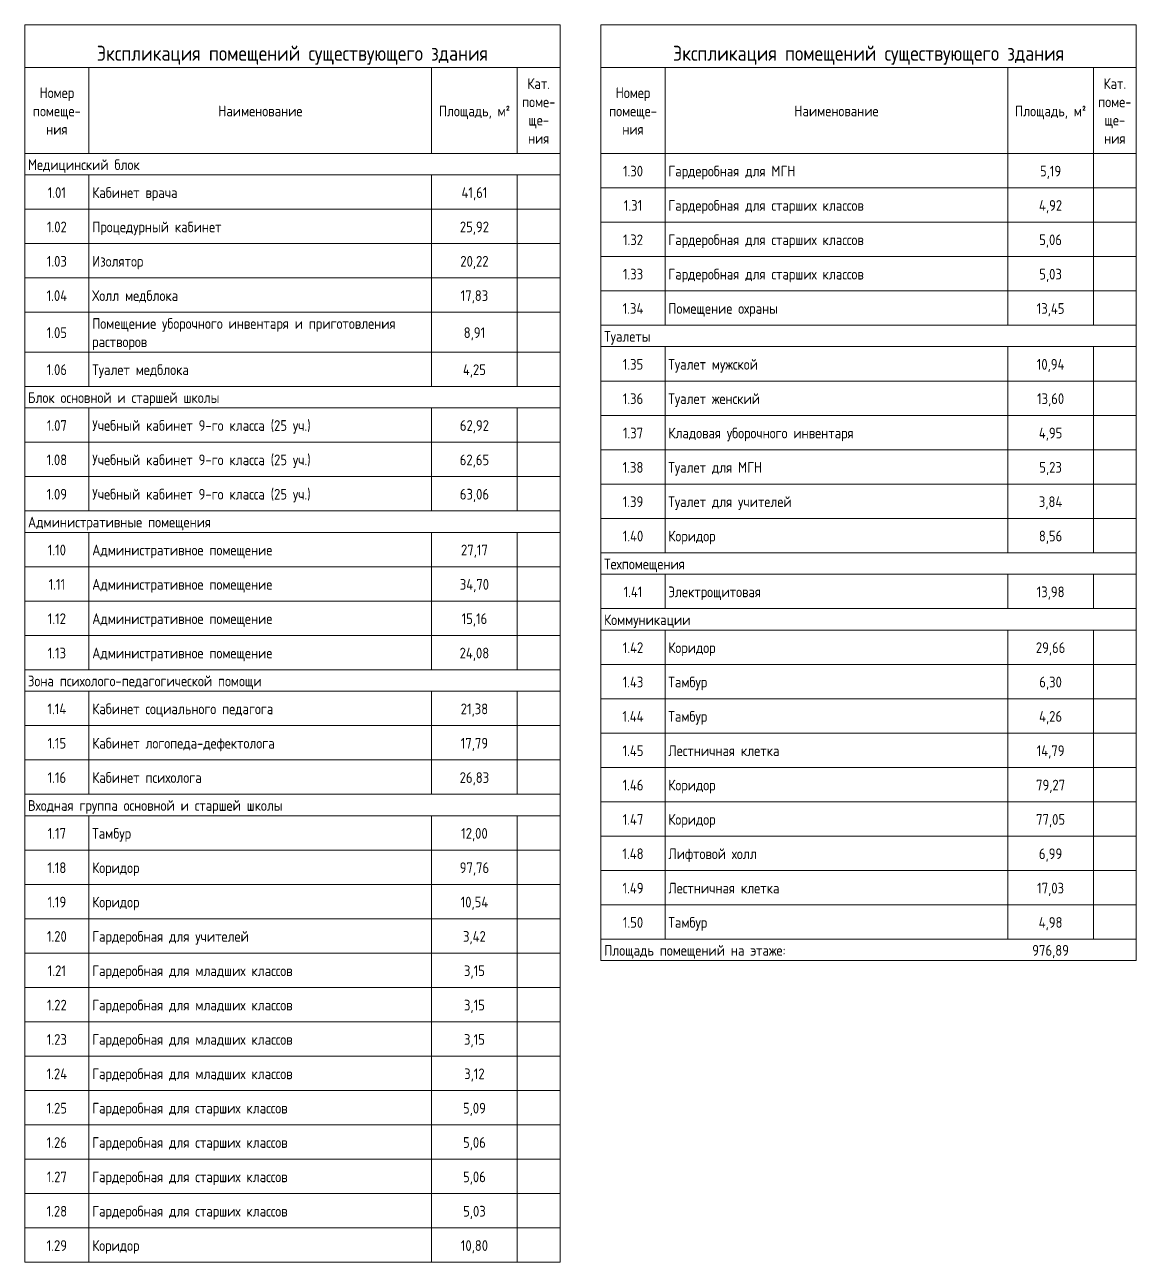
# Model space of a CAD drawing. Header units: millimetres. Extents: x -500089 to 1469082, y -290736 to 166440.
# Drawn here: x 1443129 to 1469082, y -63737 to -34847 of the extents above; entities that cross this region are included whole.
import ezdxf

# ---------------------------------------------------------------- set-up
doc = ezdxf.new("R2010")
doc.units = ezdxf.units.MM
doc.layers.add('Графика', color=7, linetype='Continuous', lineweight=0)
doc.layers.add('Линии', color=7, linetype='Continuous', lineweight=0)
doc.styles.add('GOST Common_7', font='', dxfattribs={"width": 0.9, "height": 3.5})
doc.styles.add('GOST Common_8', font='', dxfattribs={"width": 0.9, "height": 2.5})
doc.styles.get('GOST Common_7').set_extended_font_data('GOST Common')
doc.styles.get('GOST Common_8').set_extended_font_data('GOST Common')

msp = doc.modelspace()

# ---------------------------------------------------------------- linework, layer by layer
at = {"layer": 'Линии'}
for p, q in [((1443128.798, -34847.349), (1443128.798, -35847.349)), ((1455629.202, -34847.349), (1443128.798, -34847.349)), ((1455629.202, -35847.349), (1455629.202, -34847.349)), ((1456581.702, -34847.349), (1456581.702, -35847.349)), ((1469082.105, -34847.349), (1456581.702, -34847.349)), ((1469082.105, -35847.349), (1469082.105, -34847.349)), ((1443128.798, -35847.349), (1443128.798, -63736.542)), ((1443128.798, -35847.349), (1455629.202, -35847.349)), ((1444628.798, -35847.349), (1444628.798, -37851.95)), ((1452628.798, -35847.349), (1452628.798, -37851.95)), ((1454628.798, -35847.349), (1454628.798, -37851.95)), ((1455628.798, -35847.349), (1455628.798, -37851.95)), ((1455629.202, -35847.349), (1455629.202, -63736.542)), ((1456581.702, -35847.349), (1456581.702, -56695.206)), ((1456581.702, -35847.349), (1469082.105, -35847.349)), ((1458081.702, -35847.349), (1458081.702, -37851.95)), ((1466081.702, -35847.349), (1466081.702, -37851.95)), ((1468081.702, -35847.349), (1468081.702, -37851.95)), ((1469081.702, -35847.349), (1469081.702, -37851.95)), ((1469082.105, -35847.349), (1469082.105, -56695.206)), ((1444628.798, -37851.95), (1443128.798, -37851.95)), ((1452628.798, -37851.95), (1444628.798, -37851.95)), ((1454628.798, -37851.95), (1452628.798, -37851.95)), ((1455628.798, -37851.95), (1454628.798, -37851.95)), ((1458081.702, -37851.95), (1456581.702, -37851.95)), ((1466081.702, -37851.95), (1458081.702, -37851.95)), ((1458081.702, -37851.95), (1458081.702, -38653.791)), ((1468081.702, -37851.95), (1466081.702, -37851.95)), ((1466081.702, -37851.95), (1466081.702, -38653.791)), ((1469081.702, -37851.95), (1468081.702, -37851.95)), ((1468081.702, -37851.95), (1468081.702, -38653.791)), ((1469081.702, -37851.95), (1469081.702, -38653.791)), ((1444628.798, -38353.101), (1443128.798, -38353.101)), ((1452628.798, -38353.101), (1444628.798, -38353.101)), ((1444628.798, -38353.101), (1444628.798, -39154.941)), ((1454628.798, -38353.101), (1452628.798, -38353.101)), ((1452628.798, -38353.101), (1452628.798, -39154.941)), ((1455628.798, -38353.101), (1454628.798, -38353.101)), ((1454628.798, -38353.101), (1454628.798, -39154.941)), ((1455628.798, -38353.101), (1455628.798, -39154.941)), ((1458081.702, -38653.791), (1456581.702, -38653.791)), ((1466081.702, -38653.791), (1458081.702, -38653.791)), ((1458081.702, -38653.791), (1458081.702, -39455.632)), ((1468081.702, -38653.791), (1466081.702, -38653.791)), ((1466081.702, -38653.791), (1466081.702, -39455.632)), ((1469081.702, -38653.791), (1468081.702, -38653.791)), ((1468081.702, -38653.791), (1468081.702, -39455.632)), ((1469081.702, -38653.791), (1469081.702, -39455.632)), ((1444628.798, -39154.941), (1443128.798, -39154.941)), ((1452628.798, -39154.941), (1444628.798, -39154.941)), ((1444628.798, -39154.941), (1444628.798, -39956.782)), ((1454628.798, -39154.941), (1452628.798, -39154.941)), ((1452628.798, -39154.941), (1452628.798, -39956.782)), ((1455628.798, -39154.941), (1454628.798, -39154.941)), ((1454628.798, -39154.941), (1454628.798, -39956.782)), ((1455628.798, -39154.941), (1455628.798, -39956.782)), ((1458081.702, -39455.632), (1456581.702, -39455.632)), ((1466081.702, -39455.632), (1458081.702, -39455.632)), ((1458081.702, -39455.632), (1458081.702, -40257.472)), ((1468081.702, -39455.632), (1466081.702, -39455.632)), ((1466081.702, -39455.632), (1466081.702, -40257.472)), ((1469081.702, -39455.632), (1468081.702, -39455.632)), ((1468081.702, -39455.632), (1468081.702, -40257.472)), ((1469081.702, -39455.632), (1469081.702, -40257.472)), ((1444628.798, -39956.782), (1443128.798, -39956.782)), ((1452628.798, -39956.782), (1444628.798, -39956.782)), ((1444628.798, -39956.782), (1444628.798, -40758.623)), ((1454628.798, -39956.782), (1452628.798, -39956.782)), ((1452628.798, -39956.782), (1452628.798, -40758.623)), ((1455628.798, -39956.782), (1454628.798, -39956.782)), ((1454628.798, -39956.782), (1454628.798, -40758.623)), ((1455628.798, -39956.782), (1455628.798, -40758.623)), ((1458081.702, -40257.472), (1456581.702, -40257.472)), ((1466081.702, -40257.472), (1458081.702, -40257.472)), ((1458081.702, -40257.472), (1458081.702, -41059.313)), ((1468081.702, -40257.472), (1466081.702, -40257.472)), ((1466081.702, -40257.472), (1466081.702, -41059.313)), ((1469081.702, -40257.472), (1468081.702, -40257.472)), ((1468081.702, -40257.472), (1468081.702, -41059.313)), ((1469081.702, -40257.472), (1469081.702, -41059.313)), ((1444628.798, -40758.623), (1443128.798, -40758.623)), ((1452628.798, -40758.623), (1444628.798, -40758.623)), ((1444628.798, -40758.623), (1444628.798, -41560.463)), ((1454628.798, -40758.623), (1452628.798, -40758.623)), ((1452628.798, -40758.623), (1452628.798, -41560.463)), ((1455628.798, -40758.623), (1454628.798, -40758.623)), ((1454628.798, -40758.623), (1454628.798, -41560.463)), ((1455628.798, -40758.623), (1455628.798, -41560.463)), ((1458081.702, -41059.313), (1456581.702, -41059.313)), ((1466081.702, -41059.313), (1458081.702, -41059.313)), ((1458081.702, -41059.313), (1458081.702, -41861.154)), ((1468081.702, -41059.313), (1466081.702, -41059.313)), ((1466081.702, -41059.313), (1466081.702, -41861.154)), ((1469081.702, -41059.313), (1468081.702, -41059.313)), ((1468081.702, -41059.313), (1468081.702, -41861.154)), ((1469081.702, -41059.313), (1469081.702, -41861.154)), ((1444628.798, -41560.463), (1443128.798, -41560.463)), ((1452628.798, -41560.463), (1444628.798, -41560.463)), ((1444628.798, -41560.463), (1444628.798, -42487.764)), ((1454628.798, -41560.463), (1452628.798, -41560.463)), ((1452628.798, -41560.463), (1452628.798, -42487.764)), ((1455628.798, -41560.463), (1454628.798, -41560.463)), ((1454628.798, -41560.463), (1454628.798, -42487.764)), ((1455628.798, -41560.463), (1455628.798, -42487.764)), ((1458081.702, -41861.154), (1456581.702, -41861.154)), ((1466081.702, -41861.154), (1458081.702, -41861.154)), ((1468081.702, -41861.154), (1466081.702, -41861.154)), ((1469081.702, -41861.154), (1468081.702, -41861.154)), ((1469082.105, -41861.154), (1469081.702, -41861.154)), ((1458081.702, -42362.304), (1456581.702, -42362.304)), ((1466081.702, -42362.304), (1458081.702, -42362.304)), ((1458081.702, -42362.304), (1458081.702, -43164.145)), ((1468081.702, -42362.304), (1466081.702, -42362.304)), ((1466081.702, -42362.304), (1466081.702, -43164.145)), ((1469081.702, -42362.304), (1468081.702, -42362.304)), ((1468081.702, -42362.304), (1468081.702, -43164.145)), ((1469081.702, -42362.304), (1469081.702, -43164.145)), ((1444628.798, -42487.764), (1443128.798, -42487.764)), ((1452628.798, -42487.764), (1444628.798, -42487.764)), ((1444628.798, -42487.764), (1444628.798, -43289.605)), ((1454628.798, -42487.764), (1452628.798, -42487.764)), ((1452628.798, -42487.764), (1452628.798, -43289.605)), ((1455628.798, -42487.764), (1454628.798, -42487.764)), ((1454628.798, -42487.764), (1454628.798, -43289.605)), ((1455628.798, -42487.764), (1455628.798, -43289.605)), ((1444628.798, -43289.605), (1443128.798, -43289.605)), ((1452628.798, -43289.605), (1444628.798, -43289.605)), ((1454628.798, -43289.605), (1452628.798, -43289.605)), ((1455628.798, -43289.605), (1454628.798, -43289.605)), ((1455629.202, -43289.605), (1455628.798, -43289.605)), ((1458081.702, -43164.145), (1456581.702, -43164.145)), ((1466081.702, -43164.145), (1458081.702, -43164.145)), ((1458081.702, -43164.145), (1458081.702, -43965.985)), ((1468081.702, -43164.145), (1466081.702, -43164.145)), ((1466081.702, -43164.145), (1466081.702, -43965.985)), ((1469081.702, -43164.145), (1468081.702, -43164.145)), ((1468081.702, -43164.145), (1468081.702, -43965.985)), ((1469081.702, -43164.145), (1469081.702, -43965.985)), ((1444628.798, -43790.755), (1443128.798, -43790.755)), ((1452628.798, -43790.755), (1444628.798, -43790.755)), ((1444628.798, -43790.755), (1444628.798, -44592.596)), ((1454628.798, -43790.755), (1452628.798, -43790.755)), ((1452628.798, -43790.755), (1452628.798, -44592.596)), ((1455628.798, -43790.755), (1454628.798, -43790.755)), ((1454628.798, -43790.755), (1454628.798, -44592.596)), ((1455628.798, -43790.755), (1455628.798, -44592.596)), ((1458081.702, -43965.985), (1456581.702, -43965.985)), ((1466081.702, -43965.985), (1458081.702, -43965.985)), ((1458081.702, -43965.985), (1458081.702, -44767.826)), ((1468081.702, -43965.985), (1466081.702, -43965.985)), ((1466081.702, -43965.985), (1466081.702, -44767.826)), ((1469081.702, -43965.985), (1468081.702, -43965.985)), ((1468081.702, -43965.985), (1468081.702, -44767.826)), ((1469081.702, -43965.985), (1469081.702, -44767.826)), ((1444628.798, -44592.596), (1443128.798, -44592.596)), ((1452628.798, -44592.596), (1444628.798, -44592.596)), ((1444628.798, -44592.596), (1444628.798, -45394.437)), ((1454628.798, -44592.596), (1452628.798, -44592.596)), ((1452628.798, -44592.596), (1452628.798, -45394.437)), ((1455628.798, -44592.596), (1454628.798, -44592.596)), ((1454628.798, -44592.596), (1454628.798, -45394.437)), ((1455628.798, -44592.596), (1455628.798, -45394.437)), ((1458081.702, -44767.826), (1456581.702, -44767.826)), ((1466081.702, -44767.826), (1458081.702, -44767.826)), ((1458081.702, -44767.826), (1458081.702, -45569.667)), ((1468081.702, -44767.826), (1466081.702, -44767.826)), ((1466081.702, -44767.826), (1466081.702, -45569.667)), ((1469081.702, -44767.826), (1468081.702, -44767.826)), ((1468081.702, -44767.826), (1468081.702, -45569.667)), ((1469081.702, -44767.826), (1469081.702, -45569.667)), ((1444628.798, -45394.437), (1443128.798, -45394.437)), ((1452628.798, -45394.437), (1444628.798, -45394.437)), ((1444628.798, -45394.437), (1444628.798, -46196.277)), ((1454628.798, -45394.437), (1452628.798, -45394.437)), ((1452628.798, -45394.437), (1452628.798, -46196.277)), ((1455628.798, -45394.437), (1454628.798, -45394.437)), ((1454628.798, -45394.437), (1454628.798, -46196.277)), ((1455628.798, -45394.437), (1455628.798, -46196.277)), ((1458081.702, -45569.667), (1456581.702, -45569.667)), ((1466081.702, -45569.667), (1458081.702, -45569.667)), ((1458081.702, -45569.667), (1458081.702, -46371.507)), ((1468081.702, -45569.667), (1466081.702, -45569.667)), ((1466081.702, -45569.667), (1466081.702, -46371.507)), ((1469081.702, -45569.667), (1468081.702, -45569.667)), ((1468081.702, -45569.667), (1468081.702, -46371.507)), ((1469081.702, -45569.667), (1469081.702, -46371.507)), ((1444628.798, -46196.277), (1443128.798, -46196.277)), ((1452628.798, -46196.277), (1444628.798, -46196.277)), ((1454628.798, -46196.277), (1452628.798, -46196.277)), ((1455628.798, -46196.277), (1454628.798, -46196.277)), ((1455629.202, -46196.277), (1455628.798, -46196.277)), ((1458081.702, -46371.507), (1456581.702, -46371.507)), ((1466081.702, -46371.507), (1458081.702, -46371.507)), ((1458081.702, -46371.507), (1458081.702, -47173.348)), ((1468081.702, -46371.507), (1466081.702, -46371.507)), ((1466081.702, -46371.507), (1466081.702, -47173.348)), ((1469081.702, -46371.507), (1468081.702, -46371.507)), ((1468081.702, -46371.507), (1468081.702, -47173.348)), ((1469081.702, -46371.507), (1469081.702, -47173.348)), ((1444628.798, -46697.428), (1443128.798, -46697.428)), ((1452628.798, -46697.428), (1444628.798, -46697.428)), ((1444628.798, -46697.428), (1444628.798, -47499.268)), ((1454628.798, -46697.428), (1452628.798, -46697.428)), ((1452628.798, -46697.428), (1452628.798, -47499.268)), ((1455628.798, -46697.428), (1454628.798, -46697.428)), ((1454628.798, -46697.428), (1454628.798, -47499.268)), ((1455628.798, -46697.428), (1455628.798, -47499.268)), ((1458081.702, -47173.348), (1456581.702, -47173.348)), ((1466081.702, -47173.348), (1458081.702, -47173.348)), ((1468081.702, -47173.348), (1466081.702, -47173.348)), ((1469081.702, -47173.348), (1468081.702, -47173.348)), ((1469082.105, -47173.348), (1469081.702, -47173.348)), ((1444628.798, -47499.268), (1443128.798, -47499.268)), ((1452628.798, -47499.268), (1444628.798, -47499.268)), ((1444628.798, -47499.268), (1444628.798, -48301.109)), ((1454628.798, -47499.268), (1452628.798, -47499.268)), ((1452628.798, -47499.268), (1452628.798, -48301.109)), ((1455628.798, -47499.268), (1454628.798, -47499.268)), ((1454628.798, -47499.268), (1454628.798, -48301.109)), ((1455628.798, -47499.268), (1455628.798, -48301.109)), ((1458081.702, -47674.499), (1456581.702, -47674.499)), ((1466081.702, -47674.499), (1458081.702, -47674.499)), ((1458081.702, -47674.499), (1458081.702, -48476.339)), ((1468081.702, -47674.499), (1466081.702, -47674.499)), ((1466081.702, -47674.499), (1466081.702, -48476.339)), ((1469081.702, -47674.499), (1468081.702, -47674.499)), ((1468081.702, -47674.499), (1468081.702, -48476.339)), ((1469081.702, -47674.499), (1469081.702, -48476.339)), ((1444628.798, -48301.109), (1443128.798, -48301.109)), ((1452628.798, -48301.109), (1444628.798, -48301.109)), ((1444628.798, -48301.109), (1444628.798, -49102.95)), ((1454628.798, -48301.109), (1452628.798, -48301.109)), ((1452628.798, -48301.109), (1452628.798, -49102.95)), ((1455628.798, -48301.109), (1454628.798, -48301.109)), ((1454628.798, -48301.109), (1454628.798, -49102.95)), ((1455628.798, -48301.109), (1455628.798, -49102.95)), ((1458081.702, -48476.339), (1456581.702, -48476.339)), ((1466081.702, -48476.339), (1458081.702, -48476.339)), ((1468081.702, -48476.339), (1466081.702, -48476.339)), ((1469081.702, -48476.339), (1468081.702, -48476.339)), ((1469082.105, -48476.339), (1469081.702, -48476.339)), ((1444628.798, -49102.95), (1443128.798, -49102.95)), ((1452628.798, -49102.95), (1444628.798, -49102.95)), ((1444628.798, -49102.95), (1444628.798, -49904.79)), ((1454628.798, -49102.95), (1452628.798, -49102.95)), ((1452628.798, -49102.95), (1452628.798, -49904.79)), ((1455628.798, -49102.95), (1454628.798, -49102.95)), ((1454628.798, -49102.95), (1454628.798, -49904.79)), ((1455628.798, -49102.95), (1455628.798, -49904.79)), ((1458081.702, -48977.49), (1456581.702, -48977.49)), ((1466081.702, -48977.49), (1458081.702, -48977.49)), ((1458081.702, -48977.49), (1458081.702, -49779.33)), ((1468081.702, -48977.49), (1466081.702, -48977.49)), ((1466081.702, -48977.49), (1466081.702, -49779.33)), ((1469081.702, -48977.49), (1468081.702, -48977.49)), ((1468081.702, -48977.49), (1468081.702, -49779.33)), ((1469081.702, -48977.49), (1469081.702, -49779.33)), ((1444628.798, -49904.79), (1443128.798, -49904.79)), ((1452628.798, -49904.79), (1444628.798, -49904.79)), ((1454628.798, -49904.79), (1452628.798, -49904.79)), ((1455628.798, -49904.79), (1454628.798, -49904.79)), ((1455629.202, -49904.79), (1455628.798, -49904.79)), ((1458081.702, -49779.33), (1456581.702, -49779.33)), ((1466081.702, -49779.33), (1458081.702, -49779.33)), ((1458081.702, -49779.33), (1458081.702, -50581.171)), ((1468081.702, -49779.33), (1466081.702, -49779.33)), ((1466081.702, -49779.33), (1466081.702, -50581.171)), ((1469081.702, -49779.33), (1468081.702, -49779.33)), ((1468081.702, -49779.33), (1468081.702, -50581.171)), ((1469081.702, -49779.33), (1469081.702, -50581.171)), ((1444628.798, -50405.941), (1443128.798, -50405.941)), ((1452628.798, -50405.941), (1444628.798, -50405.941)), ((1444628.798, -50405.941), (1444628.798, -51207.782)), ((1454628.798, -50405.941), (1452628.798, -50405.941)), ((1452628.798, -50405.941), (1452628.798, -51207.782)), ((1455628.798, -50405.941), (1454628.798, -50405.941)), ((1454628.798, -50405.941), (1454628.798, -51207.782)), ((1455628.798, -50405.941), (1455628.798, -51207.782)), ((1458081.702, -50581.171), (1456581.702, -50581.171)), ((1466081.702, -50581.171), (1458081.702, -50581.171)), ((1458081.702, -50581.171), (1458081.702, -51383.012)), ((1468081.702, -50581.171), (1466081.702, -50581.171)), ((1466081.702, -50581.171), (1466081.702, -51383.012)), ((1469081.702, -50581.171), (1468081.702, -50581.171)), ((1468081.702, -50581.171), (1468081.702, -51383.012)), ((1469081.702, -50581.171), (1469081.702, -51383.012)), ((1444628.798, -51207.782), (1443128.798, -51207.782)), ((1452628.798, -51207.782), (1444628.798, -51207.782)), ((1444628.798, -51207.782), (1444628.798, -52009.622)), ((1454628.798, -51207.782), (1452628.798, -51207.782)), ((1452628.798, -51207.782), (1452628.798, -52009.622)), ((1455628.798, -51207.782), (1454628.798, -51207.782)), ((1454628.798, -51207.782), (1454628.798, -52009.622)), ((1455628.798, -51207.782), (1455628.798, -52009.622)), ((1458081.702, -51383.012), (1456581.702, -51383.012)), ((1466081.702, -51383.012), (1458081.702, -51383.012)), ((1458081.702, -51383.012), (1458081.702, -52184.852)), ((1468081.702, -51383.012), (1466081.702, -51383.012)), ((1466081.702, -51383.012), (1466081.702, -52184.852)), ((1469081.702, -51383.012), (1468081.702, -51383.012)), ((1468081.702, -51383.012), (1468081.702, -52184.852)), ((1469081.702, -51383.012), (1469081.702, -52184.852)), ((1444628.798, -52009.622), (1443128.798, -52009.622)), ((1452628.798, -52009.622), (1444628.798, -52009.622)), ((1444628.798, -52009.622), (1444628.798, -52811.463)), ((1454628.798, -52009.622), (1452628.798, -52009.622)), ((1452628.798, -52009.622), (1452628.798, -52811.463)), ((1455628.798, -52009.622), (1454628.798, -52009.622)), ((1454628.798, -52009.622), (1454628.798, -52811.463)), ((1455628.798, -52009.622), (1455628.798, -52811.463)), ((1458081.702, -52184.852), (1456581.702, -52184.852)), ((1466081.702, -52184.852), (1458081.702, -52184.852)), ((1458081.702, -52184.852), (1458081.702, -52986.693)), ((1468081.702, -52184.852), (1466081.702, -52184.852)), ((1466081.702, -52184.852), (1466081.702, -52986.693)), ((1469081.702, -52184.852), (1468081.702, -52184.852)), ((1468081.702, -52184.852), (1468081.702, -52986.693)), ((1469081.702, -52184.852), (1469081.702, -52986.693)), ((1444628.798, -52811.463), (1443128.798, -52811.463)), ((1452628.798, -52811.463), (1444628.798, -52811.463)), ((1454628.798, -52811.463), (1452628.798, -52811.463)), ((1455628.798, -52811.463), (1454628.798, -52811.463)), ((1455629.202, -52811.463), (1455628.798, -52811.463)), ((1458081.702, -52986.693), (1456581.702, -52986.693)), ((1466081.702, -52986.693), (1458081.702, -52986.693)), ((1458081.702, -52986.693), (1458081.702, -53788.534)), ((1468081.702, -52986.693), (1466081.702, -52986.693)), ((1466081.702, -52986.693), (1466081.702, -53788.534)), ((1469081.702, -52986.693), (1468081.702, -52986.693)), ((1468081.702, -52986.693), (1468081.702, -53788.534)), ((1469081.702, -52986.693), (1469081.702, -53788.534)), ((1444628.798, -53312.613), (1443128.798, -53312.613)), ((1452628.798, -53312.613), (1444628.798, -53312.613)), ((1444628.798, -53312.613), (1444628.798, -54114.454)), ((1454628.798, -53312.613), (1452628.798, -53312.613)), ((1452628.798, -53312.613), (1452628.798, -54114.454)), ((1455628.798, -53312.613), (1454628.798, -53312.613)), ((1454628.798, -53312.613), (1454628.798, -54114.454)), ((1455628.798, -53312.613), (1455628.798, -54114.454)), ((1458081.702, -53788.534), (1456581.702, -53788.534)), ((1466081.702, -53788.534), (1458081.702, -53788.534)), ((1458081.702, -53788.534), (1458081.702, -54590.374)), ((1468081.702, -53788.534), (1466081.702, -53788.534)), ((1466081.702, -53788.534), (1466081.702, -54590.374)), ((1469081.702, -53788.534), (1468081.702, -53788.534)), ((1468081.702, -53788.534), (1468081.702, -54590.374)), ((1469081.702, -53788.534), (1469081.702, -54590.374)), ((1444628.798, -54114.454), (1443128.798, -54114.454)), ((1452628.798, -54114.454), (1444628.798, -54114.454)), ((1444628.798, -54114.454), (1444628.798, -54916.295)), ((1454628.798, -54114.454), (1452628.798, -54114.454)), ((1452628.798, -54114.454), (1452628.798, -54916.295)), ((1455628.798, -54114.454), (1454628.798, -54114.454)), ((1454628.798, -54114.454), (1454628.798, -54916.295)), ((1455628.798, -54114.454), (1455628.798, -54916.295)), ((1458081.702, -54590.374), (1456581.702, -54590.374)), ((1466081.702, -54590.374), (1458081.702, -54590.374)), ((1458081.702, -54590.374), (1458081.702, -55392.215)), ((1468081.702, -54590.374), (1466081.702, -54590.374)), ((1466081.702, -54590.374), (1466081.702, -55392.215)), ((1469081.702, -54590.374), (1468081.702, -54590.374)), ((1468081.702, -54590.374), (1468081.702, -55392.215)), ((1469081.702, -54590.374), (1469081.702, -55392.215)), ((1444628.798, -54916.295), (1443128.798, -54916.295)), ((1452628.798, -54916.295), (1444628.798, -54916.295)), ((1444628.798, -54916.295), (1444628.798, -55718.135)), ((1454628.798, -54916.295), (1452628.798, -54916.295)), ((1452628.798, -54916.295), (1452628.798, -55718.135)), ((1455628.798, -54916.295), (1454628.798, -54916.295)), ((1454628.798, -54916.295), (1454628.798, -55718.135)), ((1455628.798, -54916.295), (1455628.798, -55718.135)), ((1458081.702, -55392.215), (1456581.702, -55392.215)), ((1466081.702, -55392.215), (1458081.702, -55392.215)), ((1458081.702, -55392.215), (1458081.702, -56194.056)), ((1468081.702, -55392.215), (1466081.702, -55392.215)), ((1466081.702, -55392.215), (1466081.702, -56194.056)), ((1469081.702, -55392.215), (1468081.702, -55392.215)), ((1468081.702, -55392.215), (1468081.702, -56194.056)), ((1469081.702, -55392.215), (1469081.702, -56194.056)), ((1444628.798, -55718.135), (1443128.798, -55718.135)), ((1452628.798, -55718.135), (1444628.798, -55718.135)), ((1444628.798, -55718.135), (1444628.798, -56519.976)), ((1454628.798, -55718.135), (1452628.798, -55718.135)), ((1452628.798, -55718.135), (1452628.798, -56519.976)), ((1455628.798, -55718.135), (1454628.798, -55718.135)), ((1454628.798, -55718.135), (1454628.798, -56519.976)), ((1455628.798, -55718.135), (1455628.798, -56519.976)), ((1458081.702, -56194.056), (1456581.702, -56194.056)), ((1466081.702, -56194.056), (1458081.702, -56194.056)), ((1468081.702, -56194.056), (1466081.702, -56194.056)), ((1469081.702, -56194.056), (1468081.702, -56194.056)), ((1469082.105, -56194.056), (1469081.702, -56194.056)), ((1444628.798, -56519.976), (1443128.798, -56519.976)), ((1452628.798, -56519.976), (1444628.798, -56519.976)), ((1444628.798, -56519.976), (1444628.798, -57321.817)), ((1454628.798, -56519.976), (1452628.798, -56519.976)), ((1452628.798, -56519.976), (1452628.798, -57321.817)), ((1455628.798, -56519.976), (1454628.798, -56519.976)), ((1454628.798, -56519.976), (1454628.798, -57321.817)), ((1455628.798, -56519.976), (1455628.798, -57321.817)), ((1469082.105, -56695.206), (1456581.702, -56695.206)), ((1444628.798, -57321.817), (1443128.798, -57321.817)), ((1452628.798, -57321.817), (1444628.798, -57321.817)), ((1444628.798, -57321.817), (1444628.798, -58123.657)), ((1454628.798, -57321.817), (1452628.798, -57321.817)), ((1452628.798, -57321.817), (1452628.798, -58123.657)), ((1455628.798, -57321.817), (1454628.798, -57321.817)), ((1454628.798, -57321.817), (1454628.798, -58123.657)), ((1455628.798, -57321.817), (1455628.798, -58123.657)), ((1444628.798, -58123.657), (1443128.798, -58123.657)), ((1452628.798, -58123.657), (1444628.798, -58123.657)), ((1444628.798, -58123.657), (1444628.798, -58925.498)), ((1454628.798, -58123.657), (1452628.798, -58123.657)), ((1452628.798, -58123.657), (1452628.798, -58925.498)), ((1455628.798, -58123.657), (1454628.798, -58123.657)), ((1454628.798, -58123.657), (1454628.798, -58925.498)), ((1455628.798, -58123.657), (1455628.798, -58925.498)), ((1444628.798, -58925.498), (1443128.798, -58925.498)), ((1452628.798, -58925.498), (1444628.798, -58925.498)), ((1444628.798, -58925.498), (1444628.798, -59727.339)), ((1454628.798, -58925.498), (1452628.798, -58925.498)), ((1452628.798, -58925.498), (1452628.798, -59727.339)), ((1455628.798, -58925.498), (1454628.798, -58925.498)), ((1454628.798, -58925.498), (1454628.798, -59727.339)), ((1455628.798, -58925.498), (1455628.798, -59727.339)), ((1444628.798, -59727.339), (1443128.798, -59727.339)), ((1452628.798, -59727.339), (1444628.798, -59727.339)), ((1444628.798, -59727.339), (1444628.798, -60529.179)), ((1454628.798, -59727.339), (1452628.798, -59727.339)), ((1452628.798, -59727.339), (1452628.798, -60529.179)), ((1455628.798, -59727.339), (1454628.798, -59727.339)), ((1454628.798, -59727.339), (1454628.798, -60529.179)), ((1455628.798, -59727.339), (1455628.798, -60529.179)), ((1444628.798, -60529.179), (1443128.798, -60529.179)), ((1452628.798, -60529.179), (1444628.798, -60529.179)), ((1444628.798, -60529.179), (1444628.798, -61331.02)), ((1454628.798, -60529.179), (1452628.798, -60529.179)), ((1452628.798, -60529.179), (1452628.798, -61331.02)), ((1455628.798, -60529.179), (1454628.798, -60529.179)), ((1454628.798, -60529.179), (1454628.798, -61331.02)), ((1455628.798, -60529.179), (1455628.798, -61331.02)), ((1444628.798, -61331.02), (1443128.798, -61331.02)), ((1452628.798, -61331.02), (1444628.798, -61331.02)), ((1444628.798, -61331.02), (1444628.798, -62132.861)), ((1454628.798, -61331.02), (1452628.798, -61331.02)), ((1452628.798, -61331.02), (1452628.798, -62132.861)), ((1455628.798, -61331.02), (1454628.798, -61331.02)), ((1454628.798, -61331.02), (1454628.798, -62132.861)), ((1455628.798, -61331.02), (1455628.798, -62132.861)), ((1444628.798, -62132.861), (1443128.798, -62132.861)), ((1452628.798, -62132.861), (1444628.798, -62132.861)), ((1444628.798, -62132.861), (1444628.798, -62934.701)), ((1454628.798, -62132.861), (1452628.798, -62132.861)), ((1452628.798, -62132.861), (1452628.798, -62934.701)), ((1455628.798, -62132.861), (1454628.798, -62132.861)), ((1454628.798, -62132.861), (1454628.798, -62934.701)), ((1455628.798, -62132.861), (1455628.798, -62934.701)), ((1444628.798, -62934.701), (1443128.798, -62934.701)), ((1452628.798, -62934.701), (1444628.798, -62934.701)), ((1444628.798, -62934.701), (1444628.798, -63736.542)), ((1454628.798, -62934.701), (1452628.798, -62934.701)), ((1452628.798, -62934.701), (1452628.798, -63736.542)), ((1455628.798, -62934.701), (1454628.798, -62934.701)), ((1454628.798, -62934.701), (1454628.798, -63736.542)), ((1455628.798, -62934.701), (1455628.798, -63736.542)), ((1455629.202, -63736.542), (1443128.798, -63736.542))]:
    msp.add_line(p, q, dxfattribs=at)

# ---------------------------------------------------------------- texts
at = {"layer": 'Графика', "line_spacing_factor": 1.022761}
for s, insert, char_height, width, attachment_point, style in [('Экспликация помещений существующего здания', (1449379, -35337.459), 350, 11154.41293, 2, 'GOST Common_7'), ('Экспликация помещений существующего здания', (1462831.904, -35337.459), 350, 11154.41293, 2, 'GOST Common_7'), ('Кат.\\Pпоме-\\Pще-\\Pния', (1455128.798, -36096.792), 250, 962.44692, 2, 'GOST Common_8'), ('Кат.\\Pпоме-\\Pще-\\Pния', (1468581.702, -36096.792), 250, 962.44692, 2, 'GOST Common_8'), ('Номер\\Pпомеще-\\Pния', (1443878.798, -36309.867), 250, 1418.02524, 2, 'GOST Common_8'), ('Номер\\Pпомеще-\\Pния', (1457331.702, -36309.867), 250, 1418.02524, 2, 'GOST Common_8'), ('Наименование', (1448628.798, -36736.018), 250, 2353.31849, 2, 'GOST Common_8'), ('Площадь, м\\fGOST Common|b0|i0|c238|p34|;\\W.9;²', (1453628.798, -36736.018), 250, 2009.37194, 2, 'GOST Common_8'), ('Наименование', (1462081.702, -36736.018), 250, 2353.31849, 2, 'GOST Common_8'), ('Площадь, м\\fGOST Common|b0|i0|c238|p34|;\\W.9;²', (1467081.702, -36736.018), 250, 2009.37194, 2, 'GOST Common_8'), ('Медицинский блок', (1443203.798, -37988.894), 250, 2956.73348, 1, 'GOST Common_8'), ('1.30', (1457331.702, -38139.239), 250, 591.3467, 2, 'GOST Common_8'), ('Гардеробная для МГН', (1458156.702, -38139.239), 250, 3502.82405, 1, 'GOST Common_8'), ('5,19', (1467081.702, -38139.239), 250, 603.415, 2, 'GOST Common_8'), ('1.01', (1443878.798, -38640.389), 250, 540.05642, 2, 'GOST Common_8'), ('Кабинет врача', (1444703.798, -38640.389), 250, 2501.15516, 1, 'GOST Common_8'), ('41,61', (1453628.798, -38640.389), 250, 766.33705, 2, 'GOST Common_8'), ('1.31', (1457331.702, -38941.079), 250, 540.05642, 2, 'GOST Common_8'), ('Гардеробная для старших классов', (1458156.702, -38941.079), 250, 5663.04974, 1, 'GOST Common_8'), ('4,92', (1467081.702, -38941.079), 250, 681.85895, 2, 'GOST Common_8'), ('1.02', (1443878.798, -39442.23), 250, 591.3467, 2, 'GOST Common_8'), ('Процедурный кабинет', (1444703.798, -39442.23), 250, 3623.50705, 1, 'GOST Common_8'), ('25,92', (1453628.798, -39442.23), 250, 841.76392, 2, 'GOST Common_8'), ('1.32', (1457331.702, -39742.92), 250, 591.3467, 2, 'GOST Common_8'), ('Гардеробная для старших классов', (1458156.702, -39742.92), 250, 5663.04974, 1, 'GOST Common_8'), ('5,06', (1467081.702, -39742.92), 250, 654.70527, 2, 'GOST Common_8'), ('1.03', (1443878.798, -40244.071), 250, 591.3467, 2, 'GOST Common_8'), ('Изолятор', (1444703.798, -40244.071), 250, 1565.86192, 1, 'GOST Common_8'), ('20,22', (1453628.798, -40244.071), 250, 841.76392, 2, 'GOST Common_8'), ('1.33', (1457331.702, -40544.761), 250, 591.3467, 2, 'GOST Common_8'), ('Гардеробная для старших классов', (1458156.702, -40544.761), 250, 5663.04974, 1, 'GOST Common_8'), ('5,03', (1467081.702, -40544.761), 250, 654.70527, 2, 'GOST Common_8'), ('1.04', (1443878.798, -41045.911), 250, 618.50037, 2, 'GOST Common_8'), ('Холл медблока', (1444703.798, -41045.911), 250, 2446.84781, 1, 'GOST Common_8'), ('17,83', (1453628.798, -41045.911), 250, 790.47365, 2, 'GOST Common_8'), ('1.34', (1457331.702, -41346.601), 250, 618.50037, 2, 'GOST Common_8'), ('Помещение охраны', (1458156.702, -41346.601), 250, 3089.48478, 1, 'GOST Common_8'), ('13,45', (1467081.702, -41346.601), 250, 817.62732, 2, 'GOST Common_8'), ('Помещение уборочного инвентаря и приготовления\\Pрастворов', (1444703.798, -41697.407), 250, 8502.1173, 1, 'GOST Common_8'), ('1.05', (1443878.798, -41910.482), 250, 591.3467, 2, 'GOST Common_8'), ('8,91', (1453628.798, -41910.482), 250, 603.415, 2, 'GOST Common_8'), ('Туалеты', (1456656.702, -41998.097), 250, 1445.17892, 1, 'GOST Common_8'), ('1.35', (1457331.702, -42649.593), 250, 591.3467, 2, 'GOST Common_8'), ('Туалет мужской', (1458156.702, -42649.593), 250, 2691.23088, 1, 'GOST Common_8'), ('10,94', (1467081.702, -42649.593), 250, 817.62732, 2, 'GOST Common_8'), ('1.06', (1443878.798, -42775.053), 250, 591.3467, 2, 'GOST Common_8'), ('Туалет медблока', (1444703.798, -42775.053), 250, 2875.27246, 1, 'GOST Common_8'), ('4,25', (1453628.798, -42775.053), 250, 681.85895, 2, 'GOST Common_8'), ('Блок основной и старшей школы', (1443203.798, -43426.548), 250, 5246.69339, 1, 'GOST Common_8'), ('1.36', (1457331.702, -43451.433), 250, 591.3467, 2, 'GOST Common_8'), ('Туалет женский', (1458156.702, -43451.433), 250, 2664.07721, 1, 'GOST Common_8'), ('13,60', (1467081.702, -43451.433), 250, 790.47365, 2, 'GOST Common_8'), ('1.07', (1443878.798, -44078.044), 250, 591.3467, 2, 'GOST Common_8'), ('Учебный кабинет 9-го класса (25 уч.)', (1444703.798, -44078.044), 250, 6145.78174, 1, 'GOST Common_8'), ('62,92', (1453628.798, -44078.044), 250, 841.76392, 2, 'GOST Common_8'), ('1.37', (1457331.702, -44253.274), 250, 591.3467, 2, 'GOST Common_8'), ('Кладовая уборочного инвентаря', (1458156.702, -44253.274), 250, 5400.56422, 1, 'GOST Common_8'), ('4,95', (1467081.702, -44253.274), 250, 681.85895, 2, 'GOST Common_8'), ('1.08', (1443878.798, -44879.884), 250, 591.3467, 2, 'GOST Common_8'), ('Учебный кабинет 9-го класса (25 уч.)', (1444703.798, -44879.884), 250, 6145.78174, 1, 'GOST Common_8'), ('62,65', (1453628.798, -44879.884), 250, 841.76392, 2, 'GOST Common_8'), ('1.38', (1457331.702, -45055.115), 250, 591.3467, 2, 'GOST Common_8'), ('Туалет для МГН', (1458156.702, -45055.115), 250, 2621.83816, 1, 'GOST Common_8'), ('5,23', (1467081.702, -45055.115), 250, 654.70527, 2, 'GOST Common_8'), ('1.09', (1443878.798, -45681.725), 250, 591.3467, 2, 'GOST Common_8'), ('Учебный кабинет 9-го класса (25 уч.)', (1444703.798, -45681.725), 250, 6145.78174, 1, 'GOST Common_8'), ('63,06', (1453628.798, -45681.725), 250, 841.76392, 2, 'GOST Common_8'), ('1.39', (1457331.702, -45856.955), 250, 591.3467, 2, 'GOST Common_8'), ('Туалет для учителей', (1458156.702, -45856.955), 250, 3529.97773, 1, 'GOST Common_8'), ('3,84', (1467081.702, -45856.955), 250, 681.85895, 2, 'GOST Common_8'), ('Административные помещения', (1443203.798, -46333.221), 250, 5098.85672, 1, 'GOST Common_8'), ('1.40', (1457331.702, -46658.796), 250, 618.50037, 2, 'GOST Common_8'), ('Коридор', (1458156.702, -46658.796), 250, 1336.56422, 1, 'GOST Common_8'), ('8,56', (1467081.702, -46658.796), 250, 654.70527, 2, 'GOST Common_8'), ('1.10', (1443878.798, -46984.716), 250, 540.05642, 2, 'GOST Common_8'), ('Административное помещение', (1444703.798, -46984.716), 250, 5071.70304, 1, 'GOST Common_8'), ('27,17', (1453628.798, -46984.716), 250, 790.47365, 2, 'GOST Common_8'), ('Техпомещения', (1456656.702, -47310.291), 250, 2380.47216, 1, 'GOST Common_8'), ('1.11', (1443878.798, -47786.557), 250, 488.76615, 2, 'GOST Common_8'), ('Административное помещение', (1444703.798, -47786.557), 250, 5071.70304, 1, 'GOST Common_8'), ('34,70', (1453628.798, -47786.557), 250, 868.91759, 2, 'GOST Common_8'), ('1.41', (1457331.702, -47961.787), 250, 567.2101, 2, 'GOST Common_8'), ('Электрощитовая', (1458156.702, -47961.787), 250, 2863.20416, 1, 'GOST Common_8'), ('13,98', (1467081.702, -47961.787), 250, 790.47365, 2, 'GOST Common_8'), ('1.12', (1443878.798, -48588.398), 250, 540.05642, 2, 'GOST Common_8'), ('Административное помещение', (1444703.798, -48588.398), 250, 5071.70304, 1, 'GOST Common_8'), ('15,16', (1453628.798, -48588.398), 250, 739.18337, 2, 'GOST Common_8'), ('Коммуникации', (1456656.702, -48613.283), 250, 2380.47216, 1, 'GOST Common_8'), ('1.13', (1443878.798, -49390.238), 250, 540.05642, 2, 'GOST Common_8'), ('Административное помещение', (1444703.798, -49390.238), 250, 5071.70304, 1, 'GOST Common_8'), ('24,08', (1453628.798, -49390.238), 250, 868.91759, 2, 'GOST Common_8'), ('1.42', (1457331.702, -49264.778), 250, 618.50037, 2, 'GOST Common_8'), ('Коридор', (1458156.702, -49264.778), 250, 1336.56422, 1, 'GOST Common_8'), ('29,66', (1467081.702, -49264.778), 250, 841.76392, 2, 'GOST Common_8'), ('Зона психолого-педагогической помощи', (1443203.798, -50041.734), 250, 6676.78693, 1, 'GOST Common_8'), ('1.43', (1457331.702, -50066.619), 250, 618.50037, 2, 'GOST Common_8'), ('Тамбур', (1458156.702, -50066.619), 250, 1203.81292, 1, 'GOST Common_8'), ('6,30', (1467081.702, -50066.619), 250, 654.70527, 2, 'GOST Common_8'), ('1.14', (1443878.798, -50693.229), 250, 567.2101, 2, 'GOST Common_8'), ('Кабинет социального педагога', (1444703.798, -50693.229), 250, 5243.67632, 1, 'GOST Common_8'), ('21,38', (1453628.798, -50693.229), 250, 790.47365, 2, 'GOST Common_8'), ('1.44', (1457331.702, -50868.459), 250, 645.65405, 2, 'GOST Common_8'), ('Тамбур', (1458156.702, -50868.459), 250, 1203.81292, 1, 'GOST Common_8'), ('4,26', (1467081.702, -50868.459), 250, 681.85895, 2, 'GOST Common_8'), ('1.15', (1443878.798, -51495.07), 250, 540.05642, 2, 'GOST Common_8'), ('Кабинет логопеда-дефектолога', (1444703.798, -51495.07), 250, 5415.64959, 1, 'GOST Common_8'), ('17,79', (1453628.798, -51495.07), 250, 790.47365, 2, 'GOST Common_8'), ('1.45', (1457331.702, -51670.3), 250, 618.50037, 2, 'GOST Common_8'), ('Лестничная клетка', (1458156.702, -51670.3), 250, 3252.40683, 1, 'GOST Common_8'), ('14,79', (1467081.702, -51670.3), 250, 817.62732, 2, 'GOST Common_8'), ('1.16', (1443878.798, -52296.911), 250, 540.05642, 2, 'GOST Common_8'), ('Кабинет психолога', (1444703.798, -52296.911), 250, 3198.09948, 1, 'GOST Common_8'), ('26,83', (1453628.798, -52296.911), 250, 841.76392, 2, 'GOST Common_8'), ('1.46', (1457331.702, -52472.141), 250, 618.50037, 2, 'GOST Common_8'), ('Коридор', (1458156.702, -52472.141), 250, 1336.56422, 1, 'GOST Common_8'), ('79,27', (1467081.702, -52472.141), 250, 841.76392, 2, 'GOST Common_8'), ('Входная группа основной и старшей школы', (1443203.798, -52948.406), 250, 7078.05791, 1, 'GOST Common_8'), ('1.47', (1457331.702, -53273.981), 250, 618.50037, 2, 'GOST Common_8'), ('Коридор', (1458156.702, -53273.981), 250, 1336.56422, 1, 'GOST Common_8'), ('77,05', (1467081.702, -53273.981), 250, 841.76392, 2, 'GOST Common_8'), ('1.17', (1443878.798, -53599.902), 250, 540.05642, 2, 'GOST Common_8'), ('Тамбур', (1444703.798, -53599.902), 250, 1203.81292, 1, 'GOST Common_8'), ('12,00', (1453628.798, -53599.902), 250, 790.47365, 2, 'GOST Common_8'), ('1.48', (1457331.702, -54075.822), 250, 618.50037, 2, 'GOST Common_8'), ('Лифтовой холл', (1458156.702, -54075.822), 250, 2474.00148, 1, 'GOST Common_8'), ('6,99', (1467081.702, -54075.822), 250, 654.70527, 2, 'GOST Common_8'), ('1.18', (1443878.798, -54401.743), 250, 540.05642, 2, 'GOST Common_8'), ('Коридор', (1444703.798, -54401.743), 250, 1336.56422, 1, 'GOST Common_8'), ('97,76', (1453628.798, -54401.743), 250, 841.76392, 2, 'GOST Common_8'), ('1.49', (1457331.702, -54877.663), 250, 618.50037, 2, 'GOST Common_8'), ('Лестничная клетка', (1458156.702, -54877.663), 250, 3252.40683, 1, 'GOST Common_8'), ('17,03', (1467081.702, -54877.663), 250, 790.47365, 2, 'GOST Common_8'), ('1.19', (1443878.798, -55203.583), 250, 540.05642, 2, 'GOST Common_8'), ('Коридор', (1444703.798, -55203.583), 250, 1336.56422, 1, 'GOST Common_8'), ('10,54', (1453628.798, -55203.583), 250, 817.62732, 2, 'GOST Common_8'), ('1.50', (1457331.702, -55679.504), 250, 591.3467, 2, 'GOST Common_8'), ('Тамбур', (1458156.702, -55679.504), 250, 1203.81292, 1, 'GOST Common_8'), ('4,98', (1467081.702, -55679.504), 250, 681.85895, 2, 'GOST Common_8'), ('1.20', (1443878.798, -56005.424), 250, 591.3467, 2, 'GOST Common_8'), ('Гардеробная для учителей', (1444703.798, -56005.424), 250, 4410.96362, 1, 'GOST Common_8'), ('3,42', (1453628.798, -56005.424), 250, 681.85895, 2, 'GOST Common_8'), ('Площадь помещений на этаже:', (1456656.702, -56330.999), 250, 5071.70304, 1, 'GOST Common_8'), ('976,89', (1467081.702, -56330.999), 250, 1028.82257, 2, 'GOST Common_8'), ('1.21', (1443878.798, -56807.265), 250, 540.05642, 2, 'GOST Common_8'), ('Гардеробная для младших классов', (1444703.798, -56807.265), 250, 5660.03267, 1, 'GOST Common_8'), ('3,15', (1453628.798, -56807.265), 250, 603.415, 2, 'GOST Common_8'), ('1.22', (1443878.798, -57609.105), 250, 591.3467, 2, 'GOST Common_8'), ('Гардеробная для младших классов', (1444703.798, -57609.105), 250, 5660.03267, 1, 'GOST Common_8'), ('3,15', (1453628.798, -57609.105), 250, 603.415, 2, 'GOST Common_8'), ('1.23', (1443878.798, -58410.946), 250, 591.3467, 2, 'GOST Common_8'), ('Гардеробная для младших классов', (1444703.798, -58410.946), 250, 5660.03267, 1, 'GOST Common_8'), ('3,15', (1453628.798, -58410.946), 250, 603.415, 2, 'GOST Common_8'), ('1.24', (1443878.798, -59212.787), 250, 618.50037, 2, 'GOST Common_8'), ('Гардеробная для младших классов', (1444703.798, -59212.787), 250, 5660.03267, 1, 'GOST Common_8'), ('3,12', (1453628.798, -59212.787), 250, 603.415, 2, 'GOST Common_8'), ('1.25', (1443878.798, -60014.627), 250, 591.3467, 2, 'GOST Common_8'), ('Гардеробная для старших классов', (1444703.798, -60014.627), 250, 5663.04974, 1, 'GOST Common_8'), ('5,09', (1453628.798, -60014.627), 250, 654.70527, 2, 'GOST Common_8'), ('1.26', (1443878.798, -60816.468), 250, 591.3467, 2, 'GOST Common_8'), ('Гардеробная для старших классов', (1444703.798, -60816.468), 250, 5663.04974, 1, 'GOST Common_8'), ('5,06', (1453628.798, -60816.468), 250, 654.70527, 2, 'GOST Common_8'), ('1.27', (1443878.798, -61618.309), 250, 591.3467, 2, 'GOST Common_8'), ('Гардеробная для старших классов', (1444703.798, -61618.309), 250, 5663.04974, 1, 'GOST Common_8'), ('5,06', (1453628.798, -61618.309), 250, 654.70527, 2, 'GOST Common_8'), ('1.28', (1443878.798, -62420.149), 250, 591.3467, 2, 'GOST Common_8'), ('Гардеробная для старших классов', (1444703.798, -62420.149), 250, 5663.04974, 1, 'GOST Common_8'), ('5,03', (1453628.798, -62420.149), 250, 654.70527, 2, 'GOST Common_8'), ('1.29', (1443878.798, -63221.99), 250, 591.3467, 2, 'GOST Common_8'), ('Коридор', (1444703.798, -63221.99), 250, 1336.56422, 1, 'GOST Common_8'), ('10,80', (1453628.798, -63221.99), 250, 790.47365, 2, 'GOST Common_8')]:
    msp.add_mtext(s, dxfattribs=dict(at, insert=insert, char_height=char_height, width=width, attachment_point=attachment_point, style=style))

doc.saveas('drawing.dxf')
